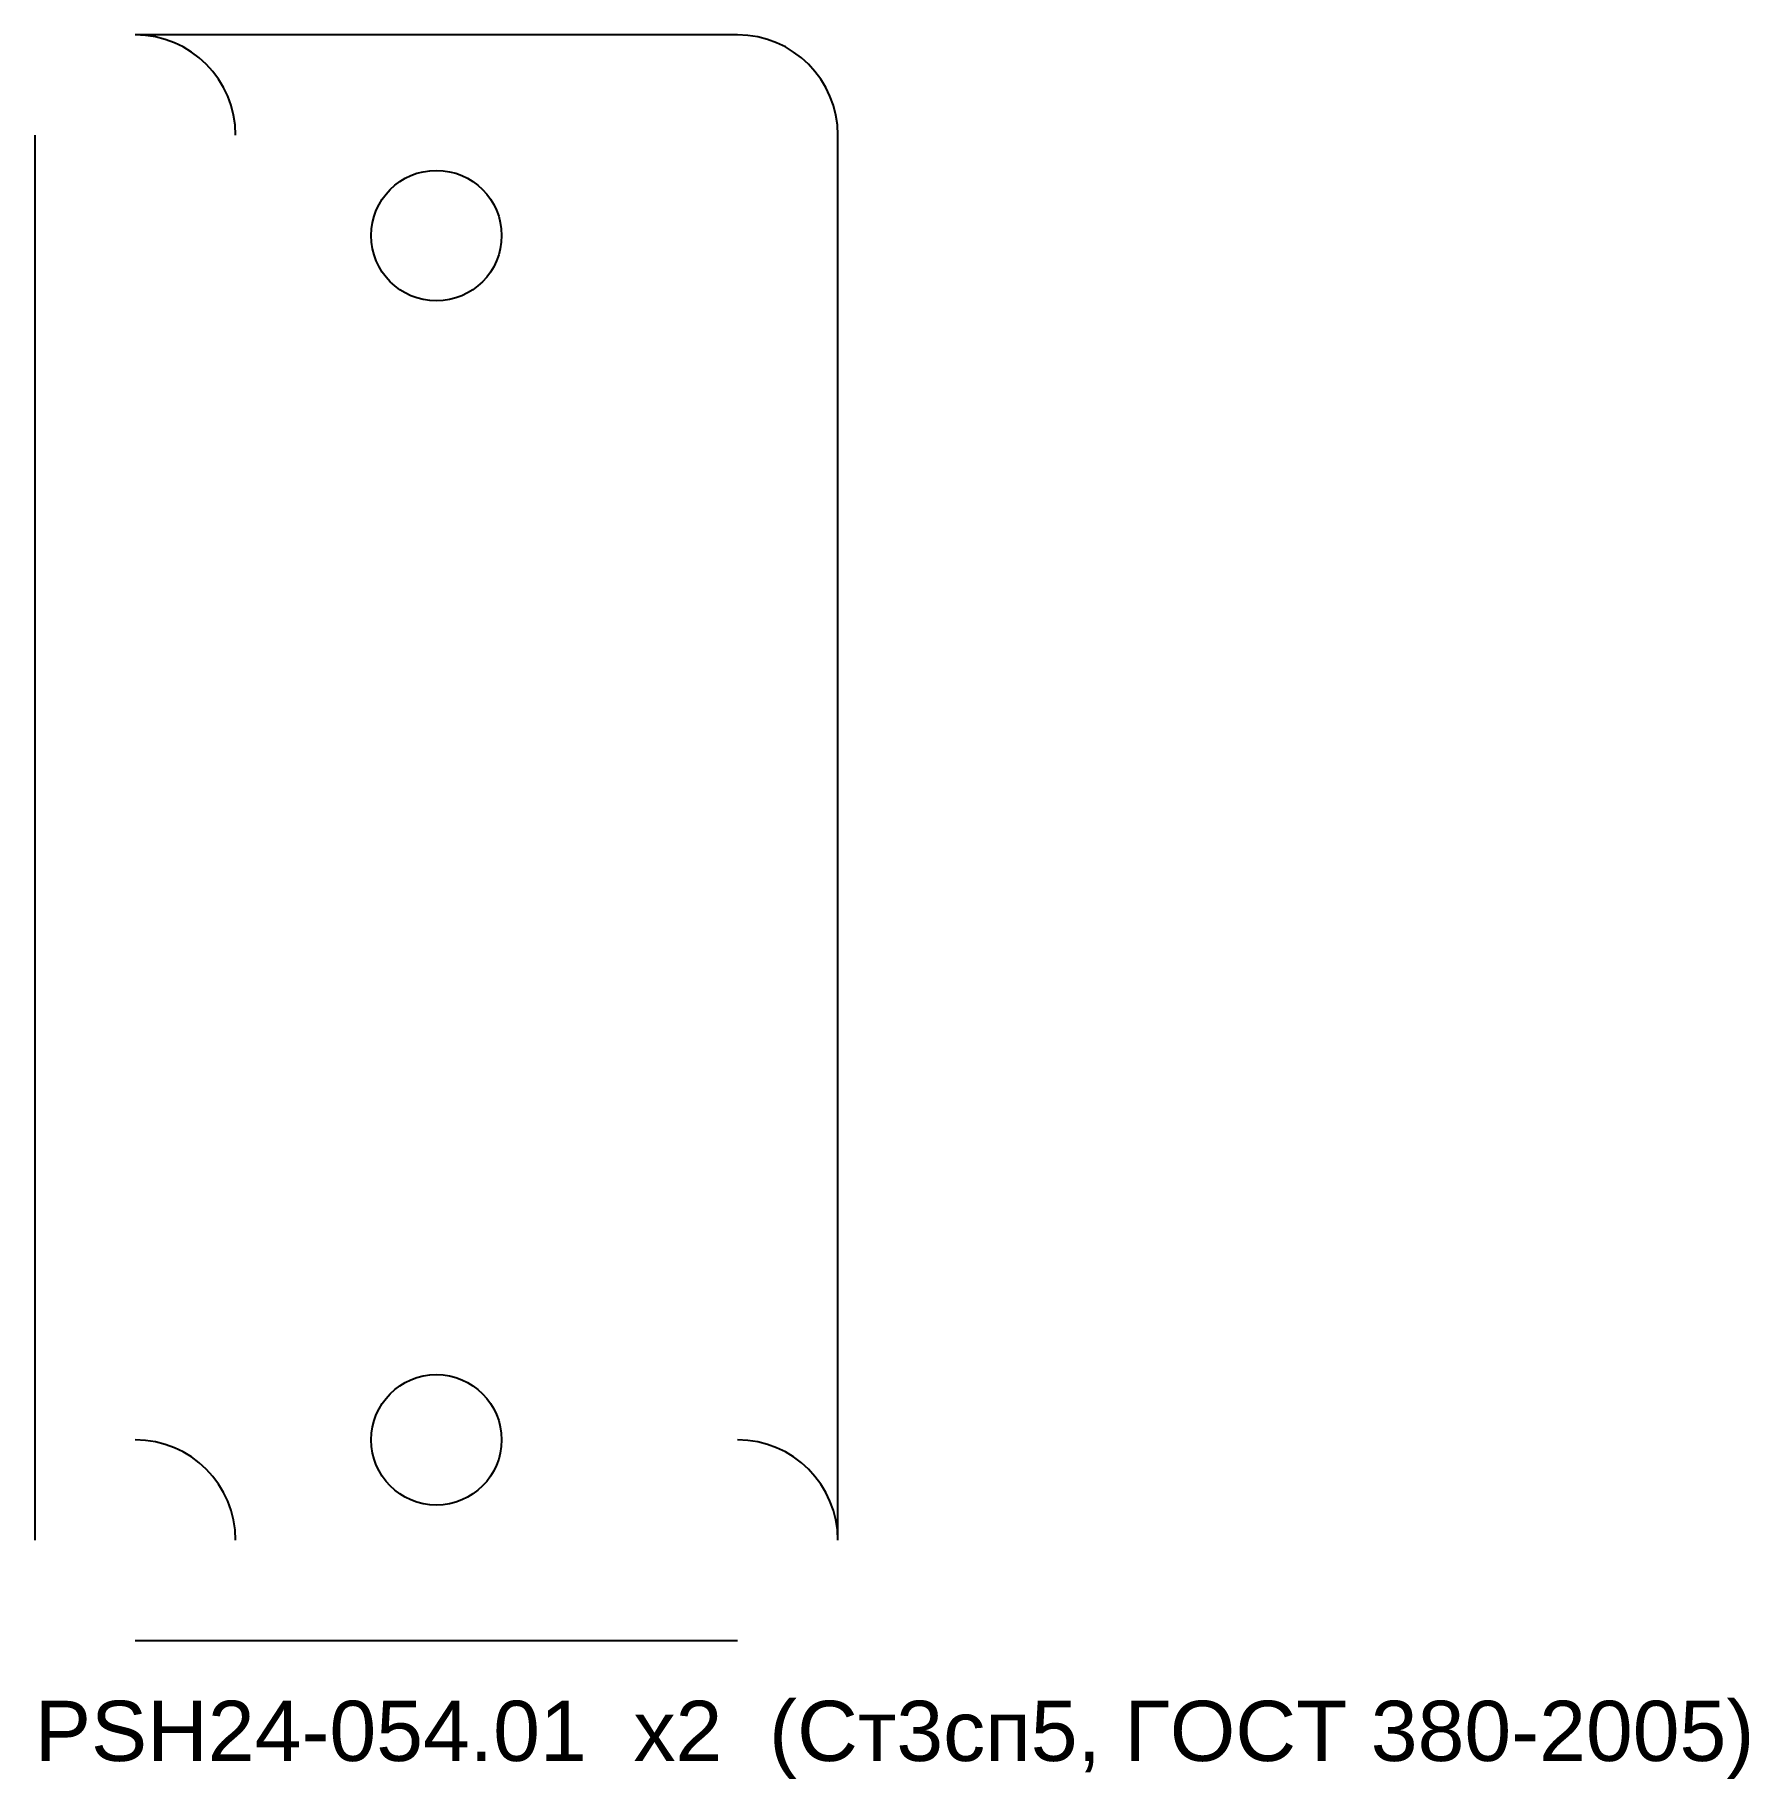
# Model space of a CAD drawing. Header units: millimetres. Extents: x -40 to 131, y -94 to 80.
import ezdxf

# ---------------------------------------------------------------- set-up
doc = ezdxf.new("R2010")
doc.units = ezdxf.units.MM
for name, color, linetype in [('CUT', 1, 'Continuous'), ('CUT_INNER', 3, 'Continuous'), ('MARK', 5, 'Continuous')]:
    doc.layers.add(name, color=color, linetype=linetype)
doc.styles.add('GOST', font='Arial')

msp = doc.modelspace()

# ---------------------------------------------------------------- linework, layer by layer
at = {"layer": 'CUT'}
for p, q in [((30, 80), (-30, 80)), ((-40, 70), (-40, -70)), ((40, -70), (40, 70)), ((-30, -80), (30, -80))]:
    msp.add_line(p, q, dxfattribs=at)
for centre in [(-30, 70), (30, 70), (-30, -70), (30, -70)]:
    msp.add_arc(centre, 10, 0, 90, dxfattribs=at)
at = {"layer": 'CUT_INNER'}
for centre in [(0, 60), (0, -60)]:
    msp.add_circle(centre, 6.5, dxfattribs=at)

# ---------------------------------------------------------------- texts
at = {"layer": 'MARK', "style": 'GOST'}
msp.add_text('PSH24-054.01  x2  (Ст3сп5, ГОСТ 380-2005)', height=6, dxfattribs=at).set_placement((-40, -92))

doc.saveas('drawing.dxf')
